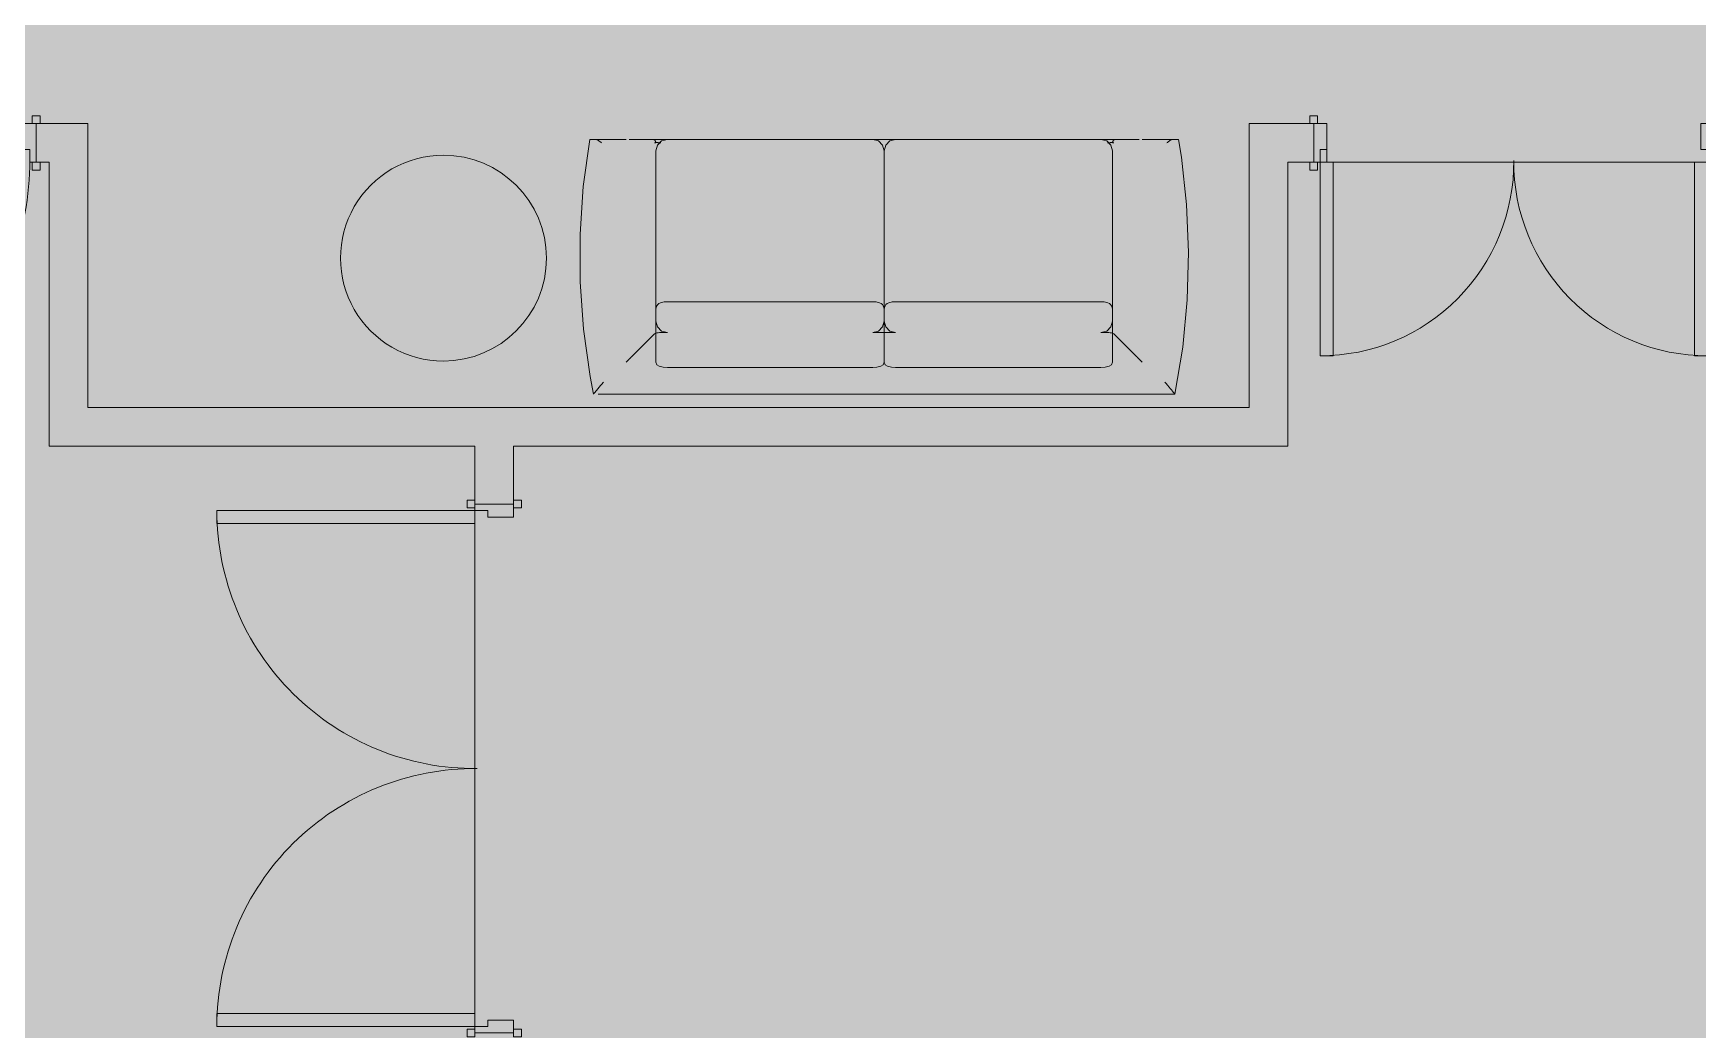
# Model space of a CAD drawing. Header units: millimetres. Extents: x -57519 to 497916, y -349472 to 446842.
# Drawn here: x 368989 to 375437, y 31845 to 35708 of the extents above; entities that cross this region are included whole.
import ezdxf

# ---------------------------------------------------------------- set-up
doc = ezdxf.new("R2010")
doc.units = ezdxf.units.MM
for name, color, linetype, lineweight in [('A-DETL-GENF', 92, 'Continuous', 5), ('A-DOOR', 31, 'Continuous', 5), ('A-DOOR-FRAM', 31, 'Continuous', 5), ('A-FLOR', 192, 'Continuous', 5), ('A-WALL', 113, 'Continuous', 20), ('A-WALL-PATT', 111, 'Continuous', 20), ('I-FURN', 30, 'Continuous', 5)]:
    doc.layers.add(name, color=color, linetype=linetype, lineweight=lineweight)

# ---------------------------------------------------------------- blocks, each defined once
blk = doc.blocks.new('BampB_ITALIA_-_RAY_sofa_10904 - RY235-3200760-G_F SINGLE OCCUPANCY DIAGRAM')
at = {"layer": 'I-FURN', "color": 191}
for p, q in [((1108.7, 531.8), (-1126.1, 531.8)), ((-884.5, 408.7), (-884.5, 296.3)), ((-44.5, 428.5), (-840, 428.5)), ((0, 408.7), (0, 296.4)), ((0, 296.3), (0, 408.7)), ((840, 428.5), (44.4, 428.5)), ((884.5, 296.4), (884.5, 408.7)), ((-975.3, 383.8), (-889.6, 298.1)), ((889.6, 298.1), (975.3, 383.8)), ((-884.5, 296.3), (-884.5, 204)), ((-864.9, 293.6), (-840, 293.6)), ((-44.5, 293.6), (44.4, 293.6)), ((0, 296.4), (0, 204.1)), ((0, 204), (0, 296.3)), ((840, 293.6), (864.9, 293.6)), ((884.5, 204.1), (884.5, 296.4)), ((-884.5, 249.1), (-884.5, -410.6)), ((0, 249.1), (0, -410.6)), ((0, -410.6), (0, 249.1)), ((884.5, -410.6), (884.5, 249.1)), ((-840, 173.8), (-44.5, 173.8)), ((44.4, 173.9), (840, 173.9)), ((-1116, -455), (-1000, -455)), ((-987.7, -455), (-895.2, -455)), ((-895.2, -455), (895.2, -455)), ((-840, -455), (-44.5, -455)), ((44.4, -455), (840, -455)), ((895.2, -455), (987.7, -455)), ((1000, -455), (1116, -455))]:
    blk.add_line(p, q, dxfattribs=at)
at = {"layer": 'I-FURN', "color": 191, "flags": 128}
for points in [[(-1126.1, 531.8), (-1156.6, 349.8), (-1174.4, 166.1), (-1179.5, -18.4), (-1171.8, -202.9), (-1151.5, -386.3), (-1140.5, -455)], [(1140.5, -455), (1165.7, -272.2), (1178.1, -88), (1177.8, 96.6), (1164.8, 280.7), (1139, 463.5), (1126.1, 531.8)], [(-884.5, 408.7), (-880.2, 418.9), (-871.6, 424.3), (-856.7, 427.5), (-840, 428.5)], [(0, 408.7), (-4.2, 418.9), (-12.9, 424.3), (-27.8, 427.5), (-44.5, 428.5)], [(0, 408.7), (4.2, 418.9), (12.9, 424.3), (27.8, 427.5), (44.4, 428.5)], [(884.5, 408.7), (880.2, 418.9), (871.6, 424.3), (856.7, 427.5), (840, 428.5)], [(-889.6, 298.1), (-887.7, 296.9), (-884.7, 295.8), (-880.7, 294.9), (-875.9, 294.2), (-870.5, 293.7), (-864.9, 293.6)], [(-840, 293.6), (-862.3, 287.6), (-878.5, 271.4), (-884.5, 249.1)], [(0, 249.1), (-6, 271.4), (-22.2, 287.6), (-44.5, 293.6)], [(44.4, 293.6), (22.2, 287.6), (6, 271.4), (0, 249.1)], [(884.5, 249.1), (878.5, 271.4), (862.3, 287.6), (840, 293.6)], [(864.9, 293.6), (870.5, 293.7), (875.9, 294.2), (880.7, 294.9), (884.7, 295.8), (887.7, 296.9), (889.6, 298.1)], [(-884.5, 204), (-883.6, 196), (-881.1, 189.8), (-877.5, 185), (-872.7, 181.1), (-866.5, 178), (-862.5, 176.7), (-858, 175.5), (-853, 174.7), (-846, 174), (-840, 173.8)], [(0, 204), (-0.9, 196), (-3.4, 189.8), (-7, 185), (-11.8, 181.1), (-18, 178), (-22, 176.7), (-26.5, 175.5), (-31.5, 174.7), (-38.5, 174), (-44.5, 173.8)], [(0, 204.1), (0.9, 196), (3.4, 189.8), (7, 185), (11.8, 181.1), (18, 178), (22, 176.7), (26.5, 175.6), (31.5, 174.7), (38.5, 174), (44.4, 173.9)], [(884.5, 204.1), (883.6, 196), (881.1, 189.8), (877.5, 185), (872.7, 181.1), (866.5, 178), (862.5, 176.7), (858, 175.6), (853, 174.7), (846, 174), (840, 173.9)], [(-884.5, -410.6), (-878.5, -432.8), (-862.3, -449.1), (-840, -455)], [(-44.5, -455), (-22.2, -449.1), (-6, -432.8), (0, -410.6)], [(0, -410.6), (6, -432.8), (22.2, -449.1), (44.4, -455)], [(840, -455), (862.3, -449.1), (878.5, -432.8), (884.5, -410.6)]]:
    blk.add_lwpolyline(points, dxfattribs=at)
at = {"layer": 'I-FURN', "color": 191}
for points in [[(-1125.9, 531.7), (-1126.5, 532.4), (-1124.2, 529.5), (-1115, 518.3), (-1108.7, 510.7)], [(1126.1, 531.8), (1125.8, 531.5), (1120.1, 524.5), (1108.7, 510.7)], [(-1119, -455), (-1126, -455), (-1136.5, -455), (-1140.3, -455), (-1140.5, -455)], [(-1116, -455), (-1116.7, -455), (-1118, -455), (-1118.8, -455), (-1119, -455)], [(1119, -455), (1118.8, -455), (1118, -455), (1116.7, -455), (1116, -455)], [(1140.5, -455), (1140.3, -455), (1136.5, -455), (1126, -455), (1119, -455)]]:
    blk.add_open_spline(points, degree=3, dxfattribs=at)
for points, knots in [([(-1108.7, 510.7), (-1108.4, 510.3), (-1107.6, 509.3), (-1105.8, 507.2), (-1104.6, 505.6), (-1103.5, 504.3), (-1102.6, 503.3), (-1101.7, 502.2), (-1100.8, 501), (-1099.8, 499.8), (-1098.5, 498.2), (-1096.8, 496.2), (-1094.6, 493.6), (-1091.7, 490.1), (-1089.5, 487.4), (-1088, 485.6)], [0, 0, 0, 0, 0.166667, 0.25, 0.333333, 0.375, 0.416667, 0.458333, 0.5, 0.541667, 0.583333, 0.666667, 0.75, 0.833333, 1, 1, 1, 1]), ([(1108.7, 510.7), (1108.2, 510.3), (1107.2, 509.2), (1105.7, 507.1), (1104.3, 505.3), (1102.9, 503.4), (1101.3, 501.5), (1099.8, 499.8), (1098.5, 498.3), (1097.2, 496.7), (1095.4, 494.5), (1092.4, 490.8), (1089.8, 487.7), (1088, 485.6)], [-1, -1, -1, -1, -0.833333, -0.75, -0.666667, -0.583333, -0.5, -0.416667, -0.375, -0.333333, -0.25, -0.166667, 0, 0, 0, 0]), ([(-1000, 408.5), (-998.6, 407.1), (-995.7, 404.2), (-992.2, 400.7), (-989.4, 397.9), (-987.4, 395.9), (-985.8, 394.3), (-984.5, 393), (-983.6, 392), (-982.6, 391.1), (-981.7, 390.2), (-980.9, 389.4), (-980.1, 388.6), (-979.3, 387.8), (-978.3, 386.8), (-976.7, 385.2), (-975.8, 384.2), (-975.3, 383.8)], [0, 0, 0, 0, 0.142857, 0.285714, 0.357143, 0.428571, 0.5, 0.535714, 0.571429, 0.607143, 0.642857, 0.678571, 0.714286, 0.75, 0.785714, 0.857143, 1, 1, 1, 1]), ([(975.3, 383.8), (975.8, 384.2), (976.7, 385.2), (978.3, 386.8), (979.3, 387.8), (980.1, 388.6), (980.9, 389.4), (981.7, 390.2), (982.6, 391.1), (983.6, 392), (984.5, 393), (985.8, 394.3), (987.7, 396.2), (989.9, 398.4), (992, 400.5), (995.2, 403.7), (997.9, 406.4), (1000, 408.5)], [0, 0, 0, 0, 0.142857, 0.214286, 0.25, 0.285714, 0.321429, 0.357143, 0.392857, 0.428571, 0.464286, 0.5, 0.571429, 0.678571, 0.732143, 0.785714, 1, 1, 1, 1]), ([(-1116, -455), (-1115.3, -455), (-1113.8, -454.7), (-1111.6, -453.7), (-1109.7, -452.6), (-1107.8, -451.4), (-1105.3, -449.6), (-1102.2, -447.3), (-1099, -444.8), (-1096.9, -443.2), (-1095.8, -442.3)], [-1, -1, -1, -1, -0.857143, -0.714286, -0.642857, -0.571429, -0.428571, -0.285714, -0.142857, 0, 0, 0, 0]), ([(-885.1, -442.3), (-885.1, -443.4), (-885.3, -445.6), (-886.2, -448.2), (-887.2, -450.1), (-888, -451.3), (-889, -452.4), (-890.1, -453.3), (-891.3, -454.1), (-893, -454.8), (-894.3, -455), (-895.2, -455)], [0, 0, 0, 0, 0.166667, 0.333333, 0.416667, 0.5, 0.583333, 0.666667, 0.75, 0.833333, 1, 1, 1, 1]), ([(-889.6, -442.3), (-889.4, -442.3), (-889, -442.3), (-888.3, -442.3), (-887.7, -442.3), (-887.1, -442.4), (-886.3, -442.4), (-885.5, -442.4), (-884.7, -442.6), (-883.8, -442.7), (-882.5, -443), (-881.4, -443.3), (-880.7, -443.6)], [0, 0, 0, 0, 0.166667, 0.25, 0.333333, 0.416667, 0.5, 0.583333, 0.666667, 0.75, 0.833333, 1, 1, 1, 1]), ([(-880.7, -443.6), (-880, -443.3), (-878.8, -443), (-877.2, -442.7), (-876, -442.6), (-874.7, -442.4), (-873.3, -442.4), (-872, -442.4), (-870.6, -442.3), (-869.2, -442.3), (-867.3, -442.3), (-865.8, -442.3), (-864.9, -442.3)], [0, 0, 0, 0, 0.166667, 0.25, 0.333333, 0.416667, 0.5, 0.583333, 0.666667, 0.75, 0.833333, 1, 1, 1, 1]), ([(864.9, -442.3), (865.8, -442.3), (867.3, -442.3), (869.2, -442.3), (870.6, -442.3), (872, -442.4), (873.3, -442.4), (874.7, -442.4), (876, -442.6), (877.2, -442.7), (878.8, -443), (880, -443.3), (880.7, -443.6)], [0, 0, 0, 0, 0.166667, 0.25, 0.333333, 0.416667, 0.5, 0.583333, 0.666667, 0.75, 0.833333, 1, 1, 1, 1]), ([(880.7, -443.6), (881.4, -443.3), (882.5, -443), (883.8, -442.7), (884.7, -442.6), (885.5, -442.4), (886.3, -442.4), (887.1, -442.4), (887.7, -442.3), (888.3, -442.3), (889, -442.3), (889.4, -442.3), (889.6, -442.3)], [0, 0, 0, 0, 0.166667, 0.25, 0.333333, 0.416667, 0.5, 0.583333, 0.666667, 0.75, 0.833333, 1, 1, 1, 1]), ([(885.1, -442.3), (885.1, -443.4), (885.3, -445.6), (886.2, -448.2), (887.2, -450.1), (888, -451.3), (889, -452.4), (890.1, -453.3), (891.3, -454.1), (893, -454.8), (894.3, -455), (895.2, -455)], [0, 0, 0, 0, 0.166667, 0.333333, 0.416667, 0.5, 0.583333, 0.666667, 0.75, 0.833333, 1, 1, 1, 1]), ([(1095.8, -442.3), (1097.4, -443.6), (1099.4, -445.2), (1101.8, -447), (1103.3, -448.2), (1105.5, -449.8), (1107.8, -451.4), (1109.7, -452.6), (1111.6, -453.7), (1113.8, -454.7), (1115.3, -455), (1116, -455)], [-1, -1, -1, -1, -0.785714, -0.732143, -0.678571, -0.571429, -0.428571, -0.357143, -0.285714, -0.142857, 0, 0, 0, 0])]:
    blk.add_open_spline(points, degree=3, knots=knots, dxfattribs=at)
blk = doc.blocks.new('Conica_table_Skandiform_16102 - LB-605-3200762-G_F SINGLE OCCUPANCY DIAGRAM')
at = {"layer": 'I-FURN', "color": 191}
for start, end in [(360, 180), (360, 180), (180, 360), (180, 360)]:
    blk.add_arc((0, 0), 399, start, end, dxfattribs=at)
blk = doc.blocks.new('DLN-Double Door__X03_ - _M20_2000 x 2450 _WH_-V757-G_F SINGLE OCCUPANCY DIAGRAM')
at = {"layer": 'A-DOOR', "color": 191}
for p, q in [((-950, -75), (-1000, -75)), ((-1000, -75), (-1000, -1075)), ((-950, -1075), (-950, -75)), ((950, -75), (1000, -75)), ((950, -1075), (950, -75)), ((1000, -75), (1000, -1075)), ((-1000, -1075), (-950, -1075)), ((1000, -1075), (950, -1075))]:
    blk.add_line(p, q, dxfattribs=at)
for centre, start, end in [((-1000, -75), 270, 0.5), ((1000, -75), 179.5, 270)]:
    blk.add_arc(centre, 1000, start, end, dxfattribs=at)
at = {"layer": 'A-DOOR-FRAM', "color": 191}
for p, q in [((-1010, 105), (-1040, 105)), ((-1040, 105), (-1040, 75)), ((-1040, 75), (-1025, 75)), ((-1025, 75), (-1010, 75)), ((-975, 75), (-1025, 75)), ((-1025, 75), (-1025, -75)), ((-1010, 75), (-1010, 105)), ((-975, -25), (-975, 75)), ((975, 75), (975, -25)), ((1025, 75), (975, 75)), ((1040, 105), (1010, 105)), ((1010, 105), (1010, 75)), ((1010, 75), (1025, 75)), ((1025, 75), (1040, 75)), ((1025, -75), (1025, 75)), ((1040, 75), (1040, 105)), ((-1000, -75), (-1000, -25)), ((-1000, -25), (-975, -25)), ((975, -25), (1000, -25)), ((1000, -25), (1000, -75)), ((-1025, -75), (-1040, -75)), ((-1040, -75), (-1040, -105)), ((-1040, -105), (-1010, -105)), ((-1010, -75), (-1025, -75)), ((-1025, -75), (-1000, -75)), ((-1010, -105), (-1010, -75)), ((1000, -75), (1025, -75)), ((1025, -75), (1010, -75)), ((1010, -75), (1010, -105)), ((1010, -105), (1040, -105)), ((1040, -75), (1025, -75)), ((1040, -105), (1040, -75))]:
    blk.add_line(p, q, dxfattribs=at)
blk = doc.blocks.new('DLN-Double Door__X03_ - _M14_1500 x 2450 _WH_-16954917-G_F SINGLE OCCUPANCY DIAGRAM')
at = {"layer": 'A-DOOR', "color": 191}
for p, q in [((-750, 825), (-700, 825)), ((-750, 75), (-750, 825)), ((-700, 825), (-700, 75)), ((700, 825), (700, 75)), ((750, 825), (700, 825)), ((750, 75), (750, 825)), ((-700, 75), (-750, 75)), ((700, 75), (750, 75))]:
    blk.add_line(p, q, dxfattribs=at)
for centre, start, end in [((-750, 75), 359.5, 90), ((750, 75), 90, 180.5)]:
    blk.add_arc(centre, 750, start, end, dxfattribs=at)
at = {"layer": 'A-DOOR-FRAM', "color": 191}
for p, q in [((-790, 105), (-760, 105)), ((-790, 75), (-790, 105)), ((-775, 75), (-790, 75)), ((-760, 75), (-775, 75)), ((-775, 75), (-750, 75)), ((-775, -75), (-775, 75)), ((-760, 105), (-760, 75)), ((-750, 75), (-750, 25)), ((750, 75), (775, 75)), ((750, 25), (750, 75)), ((760, 75), (760, 105)), ((760, 105), (790, 105)), ((775, 75), (760, 75)), ((790, 75), (775, 75)), ((775, 75), (775, -75)), ((790, 105), (790, 75)), ((-750, 25), (-725, 25)), ((-725, 25), (-725, -75)), ((725, 25), (750, 25)), ((725, -75), (725, 25)), ((-790, -75), (-775, -75)), ((-790, -105), (-790, -75)), ((-760, -105), (-790, -105)), ((-775, -75), (-760, -75)), ((-725, -75), (-775, -75)), ((-760, -75), (-760, -105)), ((775, -75), (725, -75)), ((760, -105), (760, -75)), ((760, -75), (775, -75)), ((790, -105), (760, -105)), ((775, -75), (790, -75)), ((790, -75), (790, -105))]:
    blk.add_line(p, q, dxfattribs=at)
blk = doc.blocks.new('DLN-Single Door__X01_ - _M07_ 1050 x 2450 _WH_-16935550-G_F SINGLE OCCUPANCY DIAGRAM')
at = {"layer": 'A-DOOR', "color": 191}
for p, q in [((-535, 105), (-565, 105)), ((-565, 105), (-565, 75)), ((-565, 75), (-550, 75)), ((-550, 75), (-535, 75)), ((-535, 75), (-535, 105)), ((565, 105), (535, 105)), ((535, 105), (535, 75)), ((535, 75), (550, 75)), ((550, 75), (565, 75)), ((565, 75), (565, 105)), ((-550, -75), (-565, -75)), ((-565, -75), (-565, -105)), ((-565, -105), (-535, -105)), ((-535, -75), (-550, -75)), ((-535, -105), (-535, -75)), ((-475, -75), (-525, -75)), ((-525, -75), (-525, -1125)), ((-475, -1125), (-475, -75)), ((550, -75), (535, -75)), ((535, -75), (535, -105)), ((535, -105), (565, -105)), ((565, -75), (550, -75)), ((565, -105), (565, -75)), ((-525, -1125), (-475, -1125))]:
    blk.add_line(p, q, dxfattribs=at)
blk.add_arc((-525, -75), 1050, 270, 0.5, dxfattribs=at)
at = {"layer": 'A-DOOR-FRAM', "color": 191}
for p, q in [((-500, 75), (-550, 75)), ((-550, 75), (-550, -75)), ((-500, -25), (-500, 75)), ((500, 75), (500, -25)), ((550, 75), (500, 75)), ((550, -75), (550, 75)), ((-525, -75), (-525, -25)), ((-525, -25), (-500, -25)), ((500, -25), (525, -25)), ((525, -25), (525, -75)), ((-550, -75), (-525, -75)), ((525, -75), (550, -75))]:
    blk.add_line(p, q, dxfattribs=at)

msp = doc.modelspace()

# ---------------------------------------------------------------- hatches: boundary and pattern name
at = {"layer": 'A-DETL-GENF', "transparency": 33554585}
h = msp.add_hatch(color=201, dxfattribs=at)
h.paths.add_polyline_path([(378712.3, -2142.5), (378712.3, 5707.5), (408249.8, 5707.5), (408249.8, 31607.5), (411824.8, 31607.5), (411824.8, 28857.5), (414124.8, 28857.5), (414124.8, 34332.5), (417674.8, 34332.5), (417674.8, 35647.5), (420699.8, 35647.5), (420699.8, 52157.5), (392454.3, 52157.5), (392454.3, 45782.5), (382199.8, 45782.5), (382199.8, 52157.5), (367049.8, 52157.5), (367049.8, 5707.5), (368349.8, 5707.5), (368349.8, 3222.2), (374112.3, -1265.4), (374112.3, -2142.5), (376972.2, -2142.5)], flags=0)
h.paths.add_polyline_path([(370849.8, 8157.5), (370849.8, 9357.5), (369649.8, 9357.5), (369649.8, 15624.2), (370889.8, 15624.2), (370889.8, 9397.5), (371149.8, 9397.5), (371149.8, 8157.5)], flags=0)
h.paths.add_polyline_path([(388124.8, 8157.5), (388124.8, 9397.5), (389899.8, 9397.5), (389899.8, 8157.5)], flags=0)
h.paths.add_polyline_path([(382791.7, 8157.5), (382352.3, 8157.5), (382352.3, 9397.5), (387324.8, 9397.5), (387324.8, 8157.5), (386671.4, 8157.5)], flags=0)
h.paths.add_polyline_path([(404599.8, 8157.5), (396937.3, 8157.5), (396937.3, 9397.5), (404599.8, 9397.5), (404599.8, 8571.4)], flags=0)
h.paths.add_polyline_path([(394430.7, 8157.5), (392899.8, 8157.5), (392899.8, 9397.5), (396137.3, 9397.5), (396137.3, 8157.5)], flags=0)
h.paths.add_polyline_path([(405799.8, 12397.5), (404559.8, 12397.5), (404559.8, 15624.2), (405799.8, 15624.2), (405799.8, 12969.9)], flags=0)
h.paths.add_polyline_path([(370889.8, 16424.2), (369649.8, 16424.2), (369649.8, 23040.8), (370889.8, 23040.8), (370889.8, 17368.3)], flags=0)
h.paths.add_polyline_path([(404559.8, 16424.2), (404559.8, 23040.8), (405799.8, 23040.8), (405799.8, 16424.2)], flags=0)
h.paths.add_polyline_path([(369649.8, 23840.8), (369649.8, 30107.5), (370849.8, 30107.5), (370849.8, 31307.5), (371149.8, 31307.5), (371149.8, 30107.5), (370889.8, 30107.5), (370889.8, 23840.8)], flags=0)
h.paths.add_polyline_path([(404559.8, 23840.8), (404559.8, 27067.5), (405799.8, 27067.5), (405799.8, 23840.8)], flags=0)
h.paths.add_polyline_path([(388124.8, 30067.5), (388124.8, 31307.5), (389399.8, 31307.5), (389399.8, 30067.5)], flags=0)
h.paths.add_polyline_path([(373449.8, 30067.5), (373449.8, 31307.5), (378512.3, 31307.5), (378512.3, 30067.5), (375032.4, 30067.5)], flags=0)
h.paths.add_polyline_path([(386671.4, 30067.5), (382349.8, 30067.5), (382349.8, 31307.5), (387324.8, 31307.5), (387324.8, 30067.5)], flags=0)
h.paths.add_polyline_path([(394430.7, 30067.5), (392399.8, 30067.5), (392399.8, 31307.5), (396137.3, 31307.5), (396137.3, 30067.5)], flags=0)
h.paths.add_polyline_path([(402190, 30067.5), (396937.3, 30067.5), (396937.3, 31307.5), (404599.8, 31307.5), (404599.8, 30067.5), (404129.8, 30067.5)], flags=0)
h.paths.add_polyline_path([(407299.8, 35797.5), (407299.8, 36247.5), (408249.8, 36247.5), (408249.8, 35797.5), (408009.5, 35797.5)], flags=0)
h.paths.add_polyline_path([(412649.8, 35797.5), (412649.8, 37247.5), (415649.8, 37247.5), (415649.8, 35797.5), (413829, 35797.5)], flags=0)
h.paths.add_polyline_path([(412649.8, 37397.5), (412649.8, 37897.5), (418299.8, 37897.5), (418299.8, 37397.5), (412859.1, 37397.5)], flags=0)
h.paths.add_polyline_path([(408979.4, 37847.5), (408399.8, 37847.5), (408399.8, 38327.5), (410749.8, 38327.5), (410749.8, 37847.5), (409949.3, 37847.5)], flags=0)
h.paths.add_polyline_path([(381599.8, 37907.5), (381599.8, 39557.5), (382049.8, 39557.5), (382049.8, 37907.5), (381821.8, 37907.5)], flags=0)
h.paths.add_polyline_path([(406069.7, 38657.5), (404849.8, 38657.5), (404849.8, 49957.5), (408249.8, 49957.5), (408249.8, 38657.5), (408009.5, 38657.5)], flags=0)
h.paths.add_polyline_path([(370182.8, 40207.5), (369149.8, 40207.5), (369149.8, 40707.5), (370699.8, 40707.5), (370699.8, 40207.5)], flags=0)
h.paths.add_polyline_path([(381599.8, 40257.5), (381599.8, 42757.5), (382049.8, 42757.5), (382049.8, 40257.5), (381821.8, 40257.5)], flags=0)
h.paths.add_polyline_path([(414798.9, 42697.5), (410674.8, 42697.5), (410674.8, 43197.5), (418349.8, 43197.5), (418349.8, 42697.5), (415768.8, 42697.5)], flags=0)
h.paths.add_polyline_path([(377289.8, 42907.5), (375749.8, 42907.5), (375749.8, 43407.5), (377289.8, 43407.5), (377289.8, 43209.2)], flags=0)
h.paths.add_polyline_path([(382049.8, 46907.5), (379399.8, 46907.5), (379399.8, 52007.5), (382049.8, 52007.5), (382049.8, 47057.9)], flags=0)
h.paths.add_polyline_path([(410919.2, 47837.5), (410674.8, 47837.5), (410674.8, 48337.5), (418349.8, 48337.5), (418349.8, 47837.5), (411404.2, 47837.5)], flags=0)
h.paths.add_polyline_path([(408399.8, 50107.5), (408399.8, 52007.5), (408849.8, 52007.5), (408849.8, 50107.5)], flags=0)
at = {"layer": 'A-WALL-PATT', "transparency": 33554432}
h = msp.add_hatch(color=133, dxfattribs=at)
h.paths.add_polyline_path([(367849.8, 35207.5), (367899.8, 35207.5), (367899.8, 35357.5), (367199.8, 35357.5), (367201.7, 35207.5), (367699.8, 35207.5)], flags=0)
h.paths.add_polyline_path([(369049.8, 35207.5), (369049.8, 35357.5), (368999.8, 35357.5), (368999.8, 35207.5)], flags=0)
for points in [[(369199.8, 34257.5), (369199.8, 35357.5), (369049.8, 35357.5), (369049.8, 34257.5)], [(373699.8, 34107.5), (373849.8, 34107.5), (373849.8, 35357.5), (373699.8, 35357.5), (373699.8, 34257.5)], [(373699.8, 34107.5), (373699.8, 34257.5), (369049.8, 34257.5), (369049.8, 34107.5), (373577.5, 34107.5)]]:
    msp.add_hatch(color=133, dxfattribs=at).paths.add_polyline_path(points, flags=0)
h = msp.add_hatch(color=133, dxfattribs=at)
h.paths.add_polyline_path([(373849.8, 35207.5), (373949.8, 35207.5), (373949.8, 35357.5), (373849.8, 35357.5)], flags=0)
h.paths.add_polyline_path([(375599.8, 35207.5), (375599.8, 35357.5), (375499.8, 35357.5), (375499.8, 35207.5)], flags=0)
h = msp.add_hatch(color=133, dxfattribs=at)
h.paths.add_polyline_path([(370699.8, 31607.5), (370849.8, 31607.5), (370849.8, 31832.5), (370699.8, 31832.5), (370699.8, 31663.3)], flags=0)
h.paths.add_polyline_path([(370849.8, 33882.5), (370849.8, 34107.5), (370699.8, 34107.5), (370699.8, 33882.5)], flags=0)

# ---------------------------------------------------------------- linework, layer by layer
at = {"layer": 'A-FLOR'}
for p, q in [((369014.8, 35357.5), (369199.8, 35357.5)), ((369199.8, 35357.5), (369199.8, 34257.5)), ((373699.8, 35357.5), (373934.8, 35357.5)), ((373999.8, 35257.5), (373999.8, 35207.5)), ((369049.8, 35207.5), (369014.8, 35207.5)), ((373934.8, 35207.5), (373849.8, 35207.5)), ((375474.8, 35207.5), (373974.8, 35207.5)), ((370699.8, 33897.5), (370699.8, 34107.5)), ((370849.8, 34107.5), (370849.8, 33897.5)), ((370699.8, 31857.5), (370699.8, 33857.5))]:
    msp.add_line(p, q, dxfattribs=at)
at = {"layer": 'A-WALL', "color": 191, "lineweight": 5}
for p, q in [((368999.8, 35357.5), (368999.8, 35207.5)), ((369199.8, 35357.5), (368999.8, 35357.5)), ((373699.8, 34257.5), (373699.8, 35357.5)), ((373949.8, 35357.5), (373934.8, 35357.5)), ((373949.8, 35207.5), (373949.8, 35357.5)), ((369014.8, 35207.5), (368999.8, 35207.5)), ((369049.8, 34107.5), (369049.8, 35207.5)), ((373849.8, 35207.5), (373849.8, 34107.5)), ((373934.8, 35207.5), (373949.8, 35207.5)), ((369199.8, 34257.5), (373699.8, 34257.5)), ((370699.8, 34107.5), (369049.8, 34107.5)), ((373849.8, 34107.5), (370849.8, 34107.5)), ((370699.8, 33897.5), (370699.8, 33882.5)), ((370699.8, 33882.5), (370849.8, 33882.5)), ((370849.8, 33897.5), (370849.8, 33882.5))]:
    msp.add_line(p, q, dxfattribs=at)

# ---------------------------------------------------------------- block references
at = {"layer": 'A-DOOR', "color": 191}
msp.add_blockref('DLN-Single Door__X01_ - _M07_ 1050 x 2450 _WH_-16935550-G_F SINGLE OCCUPANCY DIAGRAM', (368449.8, 35282.5), dxfattribs=at)
for name, p, rotation in [('DLN-Double Door__X03_ - _M14_1500 x 2450 _WH_-16954917-G_F SINGLE OCCUPANCY DIAGRAM', (374724.8, 35282.5), 180), ('DLN-Double Door__X03_ - _M20_2000 x 2450 _WH_-V757-G_F SINGLE OCCUPANCY DIAGRAM', (370774.8, 32857.5), 270.0000000000001)]:
    msp.add_blockref(name, p, dxfattribs=dict(at, rotation=rotation))
at = {"layer": 'I-FURN', "color": 191, "rotation": 180}
msp.add_blockref('BampB_ITALIA_-_RAY_sofa_10904 - RY235-3200760-G_F SINGLE OCCUPANCY DIAGRAM', (372285.3, 34841.1), dxfattribs=at)
at = {"layer": 'I-FURN', "color": 253, "rotation": 89.99999999999979}
msp.add_blockref('Conica_table_Skandiform_16102 - LB-605-3200762-G_F SINGLE OCCUPANCY DIAGRAM', (370577.8, 34836.2), dxfattribs=at)

doc.saveas('drawing.dxf')
